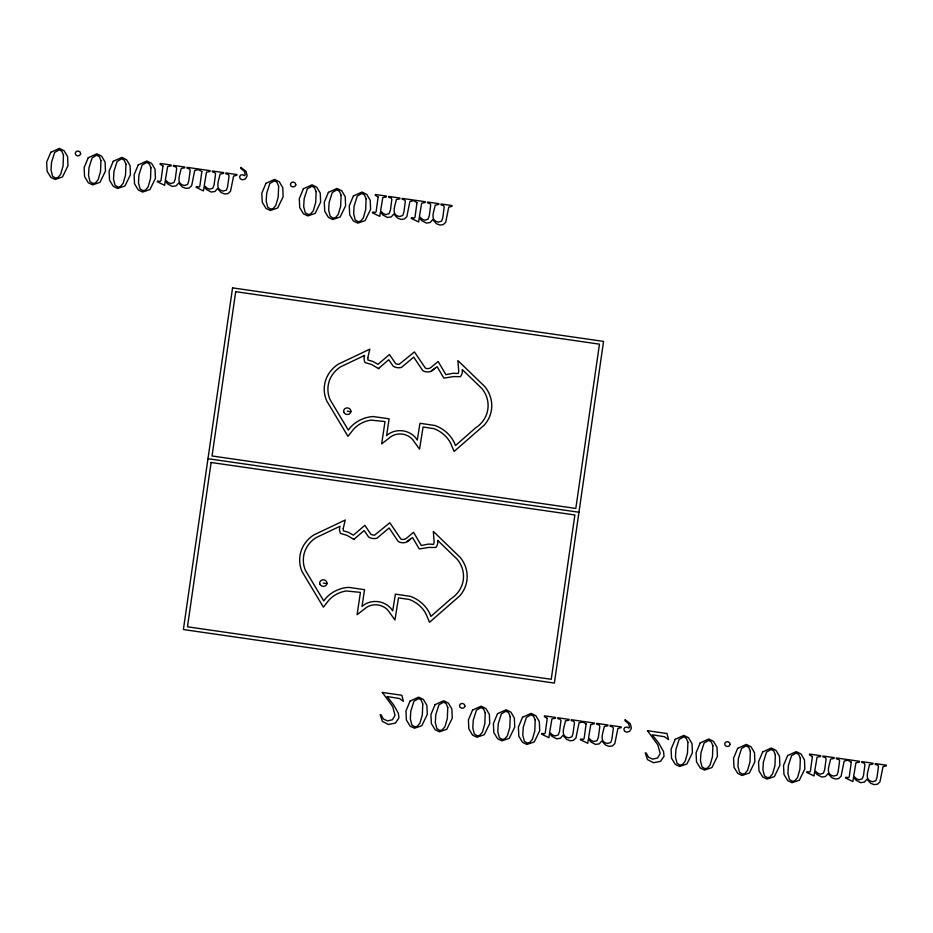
<?xml version="1.0" encoding="UTF-8"?>
<svg xmlns="http://www.w3.org/2000/svg" width="933" height="933" viewBox="0 0 933 933"><rect width="100%" height="100%" fill="white"/><g stroke="black" fill="none" stroke-linecap="round" stroke-linejoin="round"><path stroke-width="1.4" d="M378.518 368.488L388.758 359.706L393.201 366.226A9.808 8.864 8.3 0 0 401.47 367.415L413.716 357.141L422.801 370.646L424.2 371.334A9.132 8.245 8.3 0 0 430.358 371.579L437.122 366.681L443.863 378.133L453.426 376.582L460.389 376.675A10.461 9.447 8.3 0 0 462.243 369.526L481.999 388.641A31.244 28.223 8.3 0 1 475.433 428.014L455.491 445.566A34.194 30.894 8.3 0 0 435.046 425.541L419.978 423.279L417.296 440.061A19.301 17.435 8.3 0 0 386.6 435.629L389.108 418.824L373.177 416.526L369.993 416.876A33.611 30.357 8.3 0 0 348.324 430.113L330.06 399.651A31.244 28.223 8.3 0 1 340.557 366.856L364.605 355.438A11.184 10.111 8.3 0 0 365.071 362.587L371.544 364.5L378.786 368.745M353.934 539.321L364.173 530.539L368.617 537.058A9.808 8.864 8.3 0 0 376.885 538.248L389.131 527.973L398.216 541.478L399.616 542.166A9.132 8.245 8.3 0 0 405.773 542.4L412.538 537.513L419.279 548.966L428.842 547.414L435.804 547.496A10.461 9.447 8.3 0 0 437.659 540.359L457.415 559.473A31.244 28.223 8.3 0 1 450.849 598.846L430.906 616.398A34.194 30.894 8.3 0 0 410.462 596.374L395.394 594.111L392.711 610.893A19.301 17.435 8.3 0 0 362.016 606.462L364.523 589.656L348.592 587.358L345.408 587.697A33.611 30.357 8.3 0 0 323.739 600.945L305.476 570.483A31.244 28.223 8.3 0 1 315.972 537.688L340.02 526.27A11.184 10.111 8.3 0 0 340.487 533.419L346.959 535.332L354.202 539.577M431.804 370.984L434.988 368.407M407.22 541.816L410.403 539.239M347.286 411.185L350.89 411.71M207.977 458.709L578.961 512.24M323.343 583.09L326.958 583.615M162.972 165.946L160.977 180.501L160.289 181.422L157.665 180.99L157.187 181.725L164.616 185.317L165.234 181.025L167.753 183.976L172.372 186.437L176.139 185.865L178.635 182.961L182.378 187.043L185.819 188.384L189.096 188.011L191.673 185.62L194.729 170.447L197.948 169.724L198.064 168.931L187.032 167.334L186.915 168.127L189.551 169.025L190.192 170.273L188.734 181.107L187.58 184.489L184.326 185.469C175.241 183.883 180.244 174.401 181.142 168.511L184.699 167.812L184.804 167.019L173.515 165.386L173.398 166.179L175.894 166.949L176.687 168.278L175.241 179.159L173.923 182.588L170.716 183.568L168.197 182.553L165.398 179.917L167.625 166.564L171.124 165.852L171.24 165.059L160.184 163.462L160.079 164.255L162.972 165.946M201.843 171.555L199.849 186.11L199.161 187.032L196.536 186.6L196.058 187.335L203.487 190.927L204.105 186.635L206.613 189.586L211.243 192.046L215.01 191.463L217.494 188.559L221.249 192.653L224.69 193.994L227.967 193.621L230.544 191.23L233.6 176.057L236.819 175.334L236.924 174.541L225.903 172.943L225.786 173.736L228.422 174.634L229.063 175.882L227.605 186.717L226.439 190.099L223.197 191.078C214.112 189.492 219.115 180.011 220.013 174.121L223.57 173.421L223.675 172.628L212.386 170.996L212.269 171.789L214.765 172.558L215.558 173.888L214.112 184.769L212.794 188.198L209.587 189.177L207.068 188.163L204.257 185.527L206.496 172.173L209.995 171.462L210.112 170.669L199.056 169.071L198.939 169.864L201.843 171.555M378.133 196.991L376.139 211.546L375.463 212.467L372.827 212.036L372.349 212.771L379.778 216.363L380.396 212.071L382.915 215.022L387.545 217.482L391.312 216.899L393.796 213.995L397.54 218.089L400.98 219.418L404.257 219.057L406.835 216.666L409.89 201.493L413.109 200.77L413.226 199.977L402.193 198.379L402.076 199.172L404.712 200.07L405.354 201.306L403.896 212.153L402.741 215.535L399.487 216.503C390.402 214.928 395.405 205.447 396.303 199.557L399.86 198.857L399.977 198.064L388.676 196.431L388.56 197.225L391.055 197.983L391.848 199.312L390.402 210.205L389.084 213.634L385.889 214.613L383.37 213.599L380.559 210.963L382.787 197.609L386.297 196.898L386.402 196.105L375.358 194.507L375.241 195.3L378.133 196.991M417.004 202.601L415.01 217.144L414.334 218.077L411.698 217.646L411.22 218.38L418.649 221.972L419.267 217.669L421.786 220.62L426.404 223.092L430.183 222.509L432.667 219.605L436.411 223.687L439.851 225.028L443.128 224.666L445.706 222.276L448.761 207.103L451.98 206.368L452.097 205.575L441.064 203.989L440.947 204.782L443.583 205.68L444.225 206.916L442.767 217.762L441.612 221.144L438.358 222.112C429.273 220.538 434.277 211.056 435.175 205.167L438.732 204.467L438.848 203.662L427.547 202.041L427.431 202.834L429.926 203.592L430.719 204.922L429.273 215.815L427.955 219.243L424.76 220.223L422.241 219.208L419.43 216.573L421.658 203.219L425.168 202.508L425.273 201.715L414.229 200.117L414.112 200.91L417.004 202.601M547.251 718.328L545.257 732.871L544.58 733.805L541.956 733.361L541.467 734.108L548.896 737.7L549.514 733.396L552.033 736.347L556.663 738.819L560.43 738.236L562.914 735.332L566.658 739.414L570.098 740.755L573.387 740.382L575.953 738.003L579.008 722.83L582.227 722.095L582.344 721.302L571.311 719.716L571.194 720.509L573.83 721.407L574.483 722.643L573.014 733.478L571.859 736.872L568.605 737.84C559.532 736.265 564.523 726.772 565.433 720.894L568.978 720.183L569.095 719.39L557.794 717.769L557.677 718.562L560.173 719.32L560.966 720.649L559.52 731.53L558.214 734.971L555.007 735.95L552.488 734.924L549.677 732.3L551.904 718.935L555.415 718.223L555.532 717.43L544.475 715.844L544.359 716.637L547.251 718.328M586.122 723.926L584.128 738.481L583.452 739.403L580.816 738.971L580.338 739.717L587.767 743.309L588.385 739.006L590.904 741.957L595.534 744.429L599.301 743.846L601.785 740.942L605.529 745.024L608.969 746.365L612.258 745.992L614.824 743.613L617.879 728.44L621.098 727.705L621.215 726.912L610.182 725.326L610.065 726.119L612.701 727.017L613.354 728.253L611.885 739.088L610.73 742.481L607.476 743.449C598.403 741.875 603.394 732.382 604.292 726.492L607.85 725.792L607.966 724.999L596.665 723.367L596.549 724.16L599.044 724.929L599.837 726.259L598.391 737.14L597.073 740.58L593.878 741.548L591.359 740.534L588.548 737.91L590.776 724.544L594.286 723.833L594.391 723.04L583.347 721.454L583.23 722.247L586.122 723.926M812.386 756.581L810.392 771.125L809.716 772.058L807.092 771.614L806.613 772.361L814.031 775.953L814.661 771.649L817.168 774.6L821.798 777.072L825.565 776.489L828.049 773.585L831.793 777.667L835.245 779.008L838.522 778.635L841.088 776.256L844.143 761.083L847.362 760.348L847.479 759.555L836.446 757.969L836.341 758.762L838.977 759.66L839.618 760.896L838.161 771.731L836.994 775.125L833.74 776.093C824.667 774.518 829.67 765.025 830.568 759.147L834.114 758.436L834.23 757.643L822.929 756.01L822.824 756.815L825.308 757.573L826.102 758.902L824.667 769.783L823.349 773.224L820.142 774.203L817.623 773.177L814.812 770.553L817.051 757.188L820.55 756.476L820.667 755.683L809.611 754.097L809.494 754.89L812.386 756.581M851.258 762.179L849.263 776.734L848.587 777.655L845.963 777.224L845.473 777.97L852.902 781.562L853.52 777.259L856.039 780.21L860.669 782.682L864.436 782.099L866.92 779.195L870.664 783.277L874.116 784.618L877.393 784.245L879.959 781.866L883.015 766.681L886.233 765.958L886.35 765.165L875.317 763.579L875.212 764.372L877.848 765.27L878.489 766.506L877.02 777.341L875.865 780.734L872.612 781.702C863.538 780.128 868.541 770.635 869.439 764.745L872.985 764.045L873.101 763.252L861.8 761.62L861.684 762.413L864.18 763.182L864.973 764.512L863.526 775.393L862.22 778.833L859.013 779.801L856.494 778.787L853.683 776.163L855.923 762.797L859.421 762.086L859.538 761.293L848.482 759.707L848.365 760.5L851.258 762.179M343.227 528.533L343.356 530.83L348.441 532.323L353.409 535.169L364.85 525.337L371.147 534.574L374.448 535.262L389.831 522.76L400.91 539.087A5.458 4.933 8.3 0 0 406.683 538.096L413.552 532.3L421.319 545.513L428.422 544.102L433.577 544.324L434.148 542.05L433.309 531.39L460.366 557.572A34.918 31.547 8.3 0 1 459.584 596.024L429.518 622.288L426.206 614.392A30.544 27.593 8.3 0 0 409.179 599.441L398.484 597.878L394.951 619.979L388.186 610.555A15.639 14.123 8.3 0 0 366.459 607.418L357.106 614.707L360.43 592.385L346.166 590.962A29.961 27.057 8.3 0 0 328.836 600.234L323.378 607.161L302.059 571.614A34.918 31.547 8.3 0 1 313.791 534.947L345.245 520.008L343.227 528.533M367.812 357.701L367.94 359.998L373.025 361.491L377.993 364.337L389.434 354.505L395.732 363.742L399.032 364.43L414.415 351.928L425.495 368.255A5.458 4.933 8.3 0 0 431.268 367.264L438.137 361.468L445.904 374.681L453.006 373.27L458.161 373.492L458.733 371.229L457.893 360.558L484.962 386.752A34.918 31.547 8.3 0 1 484.169 425.191L454.103 451.455L450.791 443.56A30.544 27.593 8.3 0 0 433.763 428.609L423.069 427.046L419.535 449.146L412.771 439.723A15.639 14.123 8.3 0 0 391.044 436.586L381.69 443.875L385.014 421.553L370.751 420.13A29.961 27.057 8.3 0 0 353.42 429.402L347.962 436.329L326.643 400.782A34.918 31.547 8.3 0 1 338.387 364.115L369.83 349.175L367.812 357.701M63.479 155.135L63.059 165.992L60.657 174.354L57.881 177.62L55.35 177.993L52.598 176.22L51.035 170.133L51.513 162.295L54.65 152.464L59.269 149.781L61.846 151.251L63.479 155.135M100.951 160.546L100.542 171.392L98.14 179.754L95.353 183.02L92.834 183.404L90.081 181.632L88.507 175.532L88.997 167.707L92.122 157.875L96.74 155.193L99.33 156.651L100.951 160.546M125.943 164.15L125.523 175.007L123.133 183.369L120.345 186.635L117.826 187.008L115.062 185.235L113.499 179.136L113.978 171.31L117.115 161.479L121.733 158.797L124.311 160.254L125.943 164.15M150.924 167.753L150.516 178.611L148.114 186.973L145.326 190.239L142.807 190.612L140.043 188.839L138.481 182.74L138.959 174.914L142.096 165.083L146.714 162.4L149.292 163.858L150.924 167.753M278.64 186.18L278.221 197.038L275.83 205.4L273.042 208.665L270.523 209.039L267.759 207.266L266.197 201.166L266.675 193.341L269.812 183.509L274.43 180.827L277.008 182.285L278.64 186.18M316.124 191.592L315.704 202.438L313.301 210.8L310.514 214.065L307.995 214.45L305.243 212.677L303.68 206.578L304.158 198.752L307.284 188.921L311.914 186.227L314.491 187.696L316.124 191.592M341.105 195.195L340.697 206.041L338.294 214.403L335.507 217.669L332.988 218.054L330.224 216.281L328.661 210.182L329.139 202.356L332.276 192.525L336.895 189.842L339.472 191.3L341.105 195.195M366.098 198.799L365.678 209.645L363.275 218.007L360.488 221.273L357.969 221.657L355.216 219.885L353.654 213.785L354.132 205.96L357.257 196.128L361.887 193.446L364.465 194.904L366.098 198.799M422.777 703.914L422.357 714.76L419.955 723.122L417.168 726.387L414.649 726.772L411.896 724.999L410.333 718.9L410.812 711.074L413.949 701.243L418.567 698.549L421.145 700.018L422.777 703.914M447.758 707.517L447.35 718.363L444.948 726.725L442.16 729.991L439.641 730.376L436.877 728.603L435.314 722.504L435.793 714.678L438.93 704.847L443.548 702.152L446.126 703.622L447.758 707.517M485.242 712.917L484.822 723.775L482.431 732.137L479.644 735.402L477.113 735.775L474.361 734.014L472.798 727.915L473.276 720.078L476.413 710.246L481.031 707.564L483.609 709.033L485.242 712.917M510.223 716.521L509.815 727.378L507.412 735.74L504.625 739.006L502.106 739.379L499.342 737.618L497.779 731.519L498.257 723.681L501.394 713.862L506.013 711.168L508.59 712.637L510.223 716.521M535.215 720.124L534.796 730.982L532.393 739.344L529.606 742.61L527.087 742.995L524.334 741.222L522.772 735.122L523.25 727.297L526.387 717.465L531.005 714.771L533.583 716.241L535.215 720.124M687.913 742.155L687.493 753.013L685.102 761.375L682.315 764.64L679.795 765.025L677.031 763.252L675.469 757.153L675.947 749.327L679.084 739.496L683.702 736.802L686.28 738.271L687.913 742.155M712.894 745.77L712.485 756.616L710.083 764.978L707.296 768.244L704.777 768.629L702.013 766.856L700.45 760.757L700.928 752.931L704.065 743.1L708.683 740.405L711.261 741.875L712.894 745.77M750.377 751.17L749.957 762.028L747.566 770.39L744.779 773.655L742.26 774.028L739.496 772.256L737.933 766.168L738.411 758.331L741.548 748.499L746.167 745.817L748.744 747.286L750.377 751.17M775.358 754.774L774.95 765.631L772.547 773.993L769.76 777.259L767.241 777.632L764.489 775.871L762.914 769.772L763.404 761.934L766.529 752.103L771.148 749.421L773.737 750.89L775.358 754.774M800.351 758.377L799.931 769.235L797.54 777.597L794.753 780.863L792.234 781.236L789.47 779.475L787.907 773.375L788.385 765.55L791.522 755.718L796.141 753.024L798.718 754.494L800.351 758.377M240.912 167.439L240.772 168.406L244.329 171.299L245.227 174.833L244.539 175.661L242.533 174.716L240.539 175.077L239.571 176.745L240.224 178.728L242.347 179.824L245.391 178.961L247.14 175.789L245.997 171.31L240.912 167.439M232.562 287.877L183.393 629.542L554.377 683.073L603.546 341.408L232.562 287.877M211.115 462.488L187.475 626.801L551.24 679.282L574.88 514.981L211.115 462.488M235.699 291.667L212.059 455.969L575.824 508.45L599.464 344.149L235.699 291.667M382.355 692.449L392.7 706.608L395.032 715.343L392.431 719.74L387.557 720.894L383.358 718.981L381.037 714.783L380.128 714.655L382.367 721.361L388.361 724.463L395.417 723.087L398.904 717.967L398.391 713.255L393.621 704.858L387.078 696.531L399.382 698.49L403.371 701.359L401.878 695.272L382.355 692.449M625.203 719.81L625.063 720.789L628.62 723.67L629.518 727.215L628.819 728.032L626.813 727.087L624.818 727.46L623.862 729.116L624.504 731.099L626.626 732.195L629.682 731.344L631.419 728.16L630.288 723.681L625.203 719.81M647.49 730.702L657.835 744.861L660.167 753.596L657.567 757.993L652.692 759.147L648.493 757.234L646.172 753.036L645.263 752.908L647.502 759.614L653.497 762.716L660.552 761.34L664.039 756.22L663.526 751.508L658.756 743.111L652.214 734.784L664.518 736.743L668.506 739.612L667.013 733.525L647.49 730.702M50.79 152.289L46.65 162.155L47.093 171.217L50.837 177.363L55.175 179.451L62.511 176.932L67.981 165.712L67.596 156.627L64.12 150.738L59.397 148.382L50.79 152.289M88.262 157.7L84.133 167.567L84.565 176.617L88.32 182.775L92.647 184.862L99.983 182.343L105.464 171.112L105.079 162.039L101.604 156.149L96.869 153.793L88.262 157.7M113.255 161.304L109.114 171.171L109.558 180.221L113.301 186.378L117.64 188.466L124.975 185.947L130.445 174.728L130.06 165.642L126.585 159.753L121.861 157.397L113.255 161.304M138.236 164.908L134.107 174.774L134.539 183.824L138.294 189.982L142.621 192.07L149.956 189.551L155.438 178.331L155.053 169.246L151.578 163.357L146.843 161.001L138.236 164.908M265.952 183.334L261.811 193.201L262.255 202.251L265.998 208.409L270.337 210.496L277.672 207.977L283.142 196.758L282.757 187.673L279.282 181.783L274.559 179.428L265.952 183.334M303.423 188.746L299.295 198.612L299.738 207.662L303.482 213.82L307.82 215.908L315.156 213.389L320.625 202.158L320.241 193.084L316.765 187.195L312.042 184.827L303.423 188.746M328.416 192.35L324.276 202.216L324.719 211.266L328.463 217.424L332.801 219.512L340.137 216.992L345.618 205.761L345.222 196.688L341.758 190.798L337.023 188.443L328.416 192.35M353.397 195.953L349.269 205.82L349.712 214.87L353.455 221.028L357.782 223.115L365.118 220.596L370.599 209.365L370.214 200.292L366.739 194.402L362.004 192.046L353.397 195.953M410.077 701.068L405.948 710.934L406.391 719.984L410.135 726.142L414.474 728.23L421.809 725.711L427.279 714.48L426.894 705.406L423.419 699.517L418.695 697.149L410.077 701.068M435.07 704.672L430.929 714.538L431.373 723.588L435.116 729.746L439.455 731.834L446.79 729.314L452.272 718.083L451.875 709.01L448.411 703.12L443.676 700.753L435.07 704.672M472.553 710.071L468.413 719.938L468.856 729L472.599 735.146L476.938 737.233L484.274 734.714L489.743 723.495L489.359 714.41L485.883 708.52L481.16 706.164L472.553 710.071M497.534 713.687L493.405 723.553L493.837 732.603L497.592 738.749L501.919 740.837L509.255 738.318L514.736 727.099L514.34 718.025L510.876 712.124L506.141 709.768L497.534 713.687M522.515 717.29L518.386 727.157L518.83 736.207L522.573 742.365L526.912 744.452L534.247 741.933L539.717 730.702L539.332 721.629L535.857 715.739L531.134 713.372L522.515 717.29M675.224 739.321L671.084 749.187L671.527 758.237L675.27 764.395L679.609 766.483L686.945 763.964L692.414 752.733L692.029 743.659L688.554 737.77L683.831 735.402L675.224 739.321M700.205 742.925L696.076 752.791L696.508 761.841L700.263 767.999L704.59 770.087L711.926 767.567L717.407 756.336L717.022 747.263L713.547 741.373L708.812 739.006L700.205 742.925M737.688 748.324L733.548 758.191L733.991 767.253L737.735 773.399L742.073 775.486L749.409 772.967L754.879 761.748L754.494 752.663L751.018 746.773L746.295 744.417L737.688 748.324M762.669 751.94L758.541 761.795L758.972 770.856L762.727 777.002L767.054 779.09L774.39 776.571L779.871 765.352L779.487 756.266L776.011 750.377L771.276 748.021L762.669 751.94M787.662 755.543L783.522 765.41L783.965 774.46L787.709 780.618L792.047 782.705L799.383 780.186L804.852 768.955L804.468 759.882L800.992 753.992L796.269 751.625L787.662 755.543M80.646 153.852L79.62 155.473L77.591 155.916L75.771 154.936L75.235 153.07L76.273 151.461L78.29 151.018L80.098 152.009L80.646 153.852M295.808 184.897L294.781 186.518L292.752 186.95L290.933 185.97L290.396 184.116L291.434 182.506L293.452 182.063L295.271 183.055L295.808 184.897M464.937 706.234L463.899 707.855L461.87 708.287L460.062 707.307L459.514 705.453L460.552 703.832L462.57 703.4L464.389 704.392L464.937 706.234M730.072 744.487L729.035 746.108L727.005 746.54L725.198 745.56L724.649 743.706L725.699 742.085L727.717 741.653L729.524 742.645L730.072 744.487M343.927 412.363A3.65 3.289 8.3 0 0 350.178 413.272A3.65 3.289 8.3 0 0 347.752 407.931A3.65 3.289 8.3 0 0 343.927 412.363M319.984 584.268A3.65 3.289 8.3 0 0 326.235 585.178A3.65 3.289 8.3 0 0 323.809 579.825A3.65 3.289 8.3 0 0 319.984 584.268"/></g></svg>
